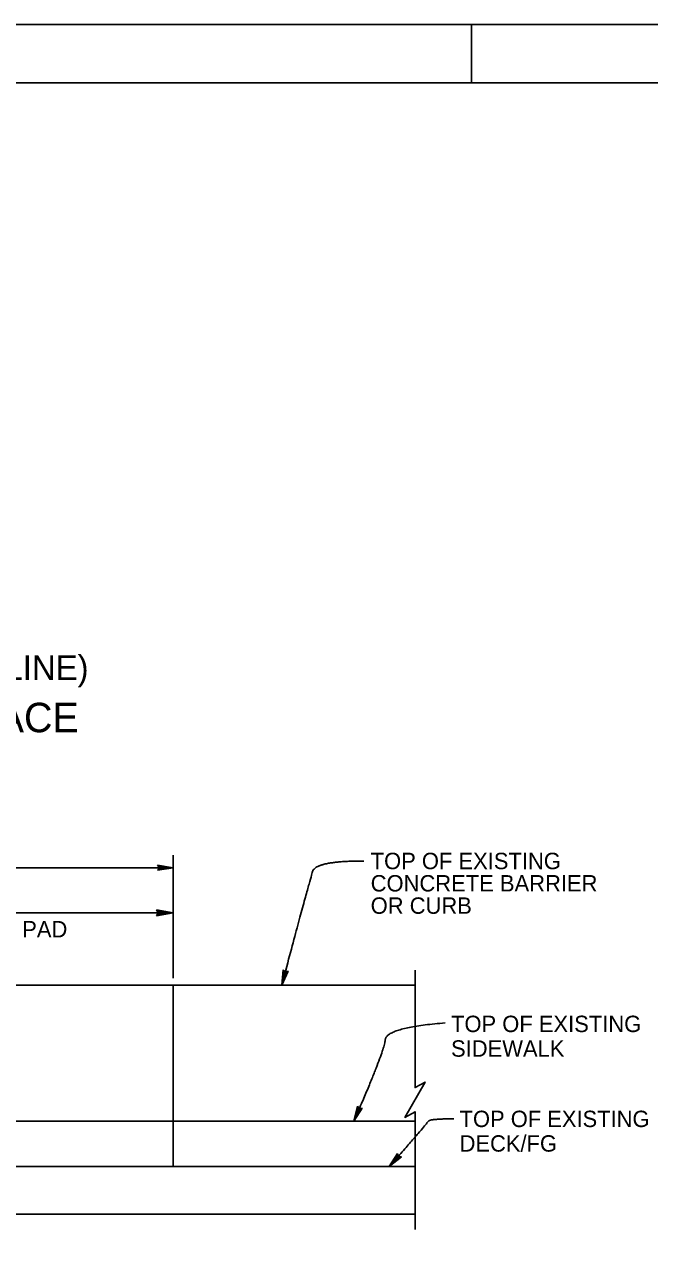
# Model space of a CAD drawing. Extents: x 0 to 2.83, y 0 to 1.83.
# Drawn here: x 0.868 to 1.315, y 0.962 to 1.833 of the extents above; entities that cross this region are included whole.
import ezdxf

# ---------------------------------------------------------------- set-up
doc = ezdxf.new("R2010")
doc.units = 0
for name, color, linetype in [('212 Leaders and Dim Lines', 7, 'Continuous'), ('214 Text and Titles', 7, 'Continuous'), ('str_Border-Plot-Shape-A', 7, 'Continuous'), ('str_Border-Title-Block-A', 7, 'Continuous'), ('str_Concrete-A', 7, 'Continuous'), ('str_Dimensions-A', 7, 'Continuous'), ('str_Existing-Concrete-A', 7, 'Continuous'), ('str_Text-A', 7, 'Continuous')]:
    doc.layers.add(name, color=color, linetype=linetype)

msp = doc.modelspace()

# ---------------------------------------------------------------- linework, layer by layer
at = {"layer": '212 Leaders and Dim Lines'}
for p, q in [((0.71513, 1.19868), (0.97439, 1.19868)), ((0.96328, 1.19971), (0.96267, 1.20073)), ((0.96267, 1.20073), (0.97439, 1.19868)), ((0.97439, 1.19868), (0.96267, 1.19663)), ((0.96328, 1.19766), (0.96267, 1.19663)), ((0.96297, 1.20022), (0.97439, 1.19868)), ((0.97439, 1.19868), (0.96297, 1.19714)), ((0.97439, 1.19868), (0.96328, 1.19971)), ((0.96328, 1.19971), (0.96388, 1.19868)), ((0.96328, 1.19766), (0.97439, 1.19868)), ((0.96388, 1.19868), (0.96328, 1.19766)), ((0.97439, 1.19868), (0.96358, 1.1992)), ((0.96358, 1.19817), (0.97439, 1.19868)), ((0.96388, 1.19868), (0.97439, 1.19868))]:
    msp.add_line(p, q, dxfattribs=at)
at = {"layer": 'str_Border-Plot-Shape-A'}
msp.add_lwpolyline([(0, 0), (2.83333, 0), (2.83333, 1.83333), (0, 1.83333)], close=True, dxfattribs=at)
at = {"layer": 'str_Border-Title-Block-A'}
for p, q in [((0, 1.83333), (2.83333, 1.83333)), ((1.1875, 1.83333), (1.1875, 1.79167)), ((0.08333, 1.79167), (2.79167, 1.79167))]:
    msp.add_line(p, q, dxfattribs=at)
at = {"layer": 'str_Concrete-A'}
for p, q in [((0.31904, 1.14699), (0.97439, 1.14699)), ((0.97439, 1.01736), (0.97439, 1.14699)), ((0.31904, 1.04977), (0.97439, 1.04977)), ((0.31904, 1.01736), (0.97439, 1.01736))]:
    msp.add_line(p, q, dxfattribs=at)
at = {"layer": 'str_Dimensions-A'}
for p, q in [((0.97439, 1.15199), (0.97439, 1.23975)), ((0.49908, 1.23087), (0.97439, 1.23087)), ((0.96397, 1.23179), (0.9634, 1.23271)), ((0.9634, 1.23271), (0.97439, 1.23087)), ((0.97439, 1.23087), (0.9634, 1.22904)), ((0.96397, 1.22996), (0.9634, 1.22904)), ((0.96368, 1.23225), (0.97439, 1.23087)), ((0.97439, 1.23087), (0.96368, 1.2295)), ((0.97439, 1.23087), (0.96397, 1.23179)), ((0.96397, 1.23179), (0.96453, 1.23087)), ((0.96397, 1.22996), (0.97439, 1.23087)), ((0.96453, 1.23087), (0.96397, 1.22996)), ((0.97439, 1.23087), (0.96425, 1.23133)), ((0.96425, 1.23041), (0.97439, 1.23087)), ((0.96453, 1.23087), (0.97439, 1.23087))]:
    msp.add_line(p, q, dxfattribs=at)
at = {"layer": 'str_Existing-Concrete-A'}
for p, q in [((0.97439, 1.14699), (1.14723, 1.14699)), ((0.97439, 1.04977), (1.14723, 1.04977)), ((0.97439, 1.01736), (1.14723, 1.01736)), ((0.31904, 0.98332), (1.14723, 0.98332))]:
    msp.add_line(p, q, dxfattribs=at)
msp.add_lwpolyline([(1.14723, 1.1578), (1.14723, 1.0738), (1.15443, 1.07777), (1.14003, 1.05254), (1.14723, 1.05651), (1.14723, 0.97252)], dxfattribs=at)
at = {"layer": 'str_Text-A'}
for p, q in [((1.05198, 1.14699), (1.05304, 1.15803)), ((1.05198, 1.14699), (1.05341, 1.15764)), ((1.05378, 1.15725), (1.05198, 1.14699)), ((1.05657, 1.15709), (1.05198, 1.14699)), ((1.05605, 1.15693), (1.05198, 1.14699)), ((1.05414, 1.15686), (1.05198, 1.14699)), ((1.05198, 1.14699), (1.05554, 1.15678)), ((1.05198, 1.14699), (1.05503, 1.15663)), ((1.05451, 1.15647), (1.05198, 1.14699)), ((1.05378, 1.15725), (1.05304, 1.15803)), ((1.05451, 1.15647), (1.05378, 1.15725)), ((1.05554, 1.15678), (1.05451, 1.15647)), ((1.05554, 1.15678), (1.05657, 1.15709)), ((1.1035, 1.04977), (1.10622, 1.06052)), ((1.1035, 1.04977), (1.10652, 1.06008)), ((1.10683, 1.05964), (1.1035, 1.04977)), ((1.10713, 1.0592), (1.1035, 1.04977)), ((1.10956, 1.05906), (1.1035, 1.04977)), ((1.10903, 1.05899), (1.1035, 1.04977)), ((1.1035, 1.04977), (1.1085, 1.05891)), ((1.1035, 1.04977), (1.10797, 1.05884)), ((1.10744, 1.05876), (1.1035, 1.04977)), ((1.10683, 1.05964), (1.10622, 1.06052)), ((1.10744, 1.05876), (1.10683, 1.05964)), ((1.1085, 1.05891), (1.10744, 1.05876)), ((1.1085, 1.05891), (1.10956, 1.05906)), ((1.12884, 1.01736), (1.13467, 1.0268)), ((1.12884, 1.01736), (1.13483, 1.02628)), ((1.13499, 1.02577), (1.12884, 1.01736)), ((1.13515, 1.02526), (1.12884, 1.01736)), ((1.13531, 1.02475), (1.12884, 1.01736)), ((1.12884, 1.01736), (1.13584, 1.02466)), ((1.12884, 1.01736), (1.13636, 1.02457)), ((1.13689, 1.02448), (1.12884, 1.01736)), ((1.13742, 1.02439), (1.12884, 1.01736)), ((1.13499, 1.02577), (1.13467, 1.0268)), ((1.13531, 1.02475), (1.13499, 1.02577)), ((1.13636, 1.02457), (1.13531, 1.02475)), ((1.13636, 1.02457), (1.13742, 1.02439))]:
    msp.add_line(p, q, dxfattribs=at)
for points in [[(1.11061, 1.23568), (1.07648, 1.23568), (1.07181, 1.22108), (1.05198, 1.14699)], [(1.16871, 1.12003), (1.12663, 1.1166), (1.12522, 1.09937), (1.1035, 1.04977)], [(1.17502, 1.05156), (1.15751, 1.0514), (1.15601, 1.04839), (1.12884, 1.01736)]]:
    msp.add_open_spline(points, degree=2, dxfattribs=at)

# ---------------------------------------------------------------- texts
at = {"layer": '212 Leaders and Dim Lines'}
msp.add_text('TRANSITION PAD', height=0.0117188, dxfattribs=at).set_placement((0.76745, 1.1811))
at = {"layer": '214 Text and Titles'}
for s, height, p in [('RAISED TRUNCATED DOME PATTERN (IN-LINE)', 0.0175644, (0.37644, 1.36505)), ('DETECTABLE WARNING SURFACE', 0.0210773, (0.43573, 1.32766))]:
    msp.add_text(s, height=height, dxfattribs=at).set_placement(p)
at = {"layer": 'str_Text-A'}
for s, height, p in [('TOP OF EXISTING', 0.0117188, (1.11552, 1.22985)), ('CONCRETE BARRIER', 0.0117188, (1.11552, 1.21391)), ('OR CURB', 0.011719, (1.11552, 1.19797)), ('TOP OF EXISTING', 0.0117188, (1.17291, 1.11346)), ('SIDEWALK  ', 0.011719, (1.17291, 1.09588)), ('TOP OF EXISTING', 0.0117, (1.17903, 1.04561)), ('DECK/FG', 0.0117, (1.17903, 1.02806))]:
    msp.add_text(s, height=height, dxfattribs=at).set_placement(p)

doc.saveas('drawing.dxf')
